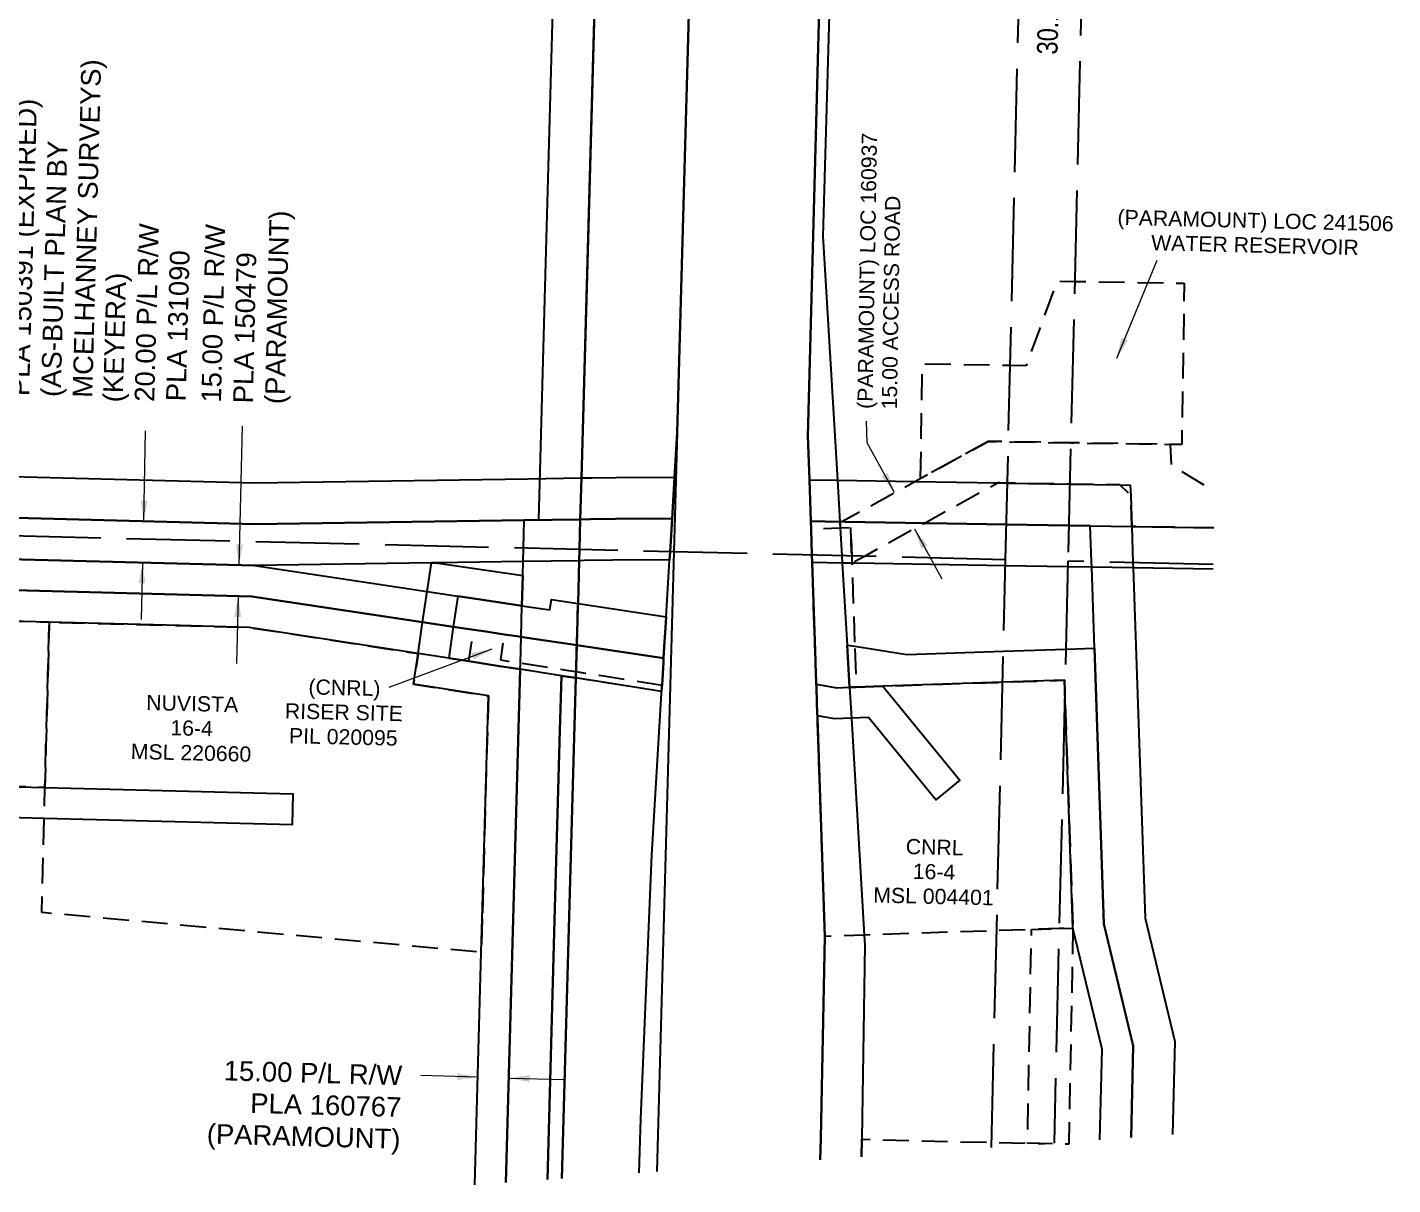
# Model space of a CAD drawing. Extents: x 380192 to 391966, y 6058532 to 6064394.
# Drawn here: x 391232 to 391892, y 6061371 to 6061930 of the extents above; entities that cross this region are included whole.
import ezdxf
from ezdxf.enums import TextEntityAlignment as Align

# ---------------------------------------------------------------- set-up
doc = ezdxf.new("R2010")
doc.units = 0
doc.header["$LTSCALE"] = 5
for name, pattern in [('foc-ACCESSROAD', [3.75, 2.5, -1.25]), ('foc-FLOWLINE', [3.75, 2.5, -1.25]), ('foc-UNSURVEYED', [12.5, 10, -2.5])]:
    doc.linetypes.add(name, pattern=pattern)
for name, color, linetype in [('C-AR', 13, 'foc-ACCESSROAD'), ('C-RW', 13, 'Continuous'), ('C-WS', 13, 'foc-ACCESSROAD'), ('F-AR', 190, 'foc-ACCESSROAD'), ('F-EZE', 190, 'foc-FLOWLINE'), ('F-RW', 190, 'Continuous'), ('F-WS', 190, 'foc-ACCESSROAD'), ('L-TITLEDB', 4, 'Continuous'), ('L-USEC', 7, 'foc-UNSURVEYED')]:
    doc.layers.add(name, color=color, linetype=linetype)
for name, color, linetype, lineweight in [('C-WS-T', 13, 'Continuous', 9), ('F-AR-T', 190, 'Continuous', 9), ('F-RW-T', 190, 'Continuous', 9), ('F-WS-T', 190, 'Continuous', 9)]:
    doc.layers.add(name, color=color, linetype=linetype, lineweight=lineweight)
doc.styles.add('80CG', font='ARIALN.TTF', dxfattribs={"height": 10})
doc.styles.add('80L', font='ARIALN.TTF', dxfattribs={"height": 10})
doc.styles.add('A60', font='arial.ttf', dxfattribs={"height": 7.35})
doc.styles.add('A80', font='arial.ttf', dxfattribs={"height": 9.5})
doc.dimstyles.new('Compass 5 000', dxfattribs={"dimscale": 5, "dimtxt": 9, "dimasz": 2, "dimexe": 0.2, "dimexo": 0.0625, "dimgap": 0.5, "dimtad": 0, "dimtih": 1, "dimtoh": 1, "dimzin": 0, "dimdsep": 46, "dimtxsty": '80CG', "dimcen": 0.1, "dimse1": 1, "dimse2": 1, "dimclrd": 256, "dimclrt": 256, "dimaunit": 1, "dimadec": 4, "dimazin": 0, "dimtfac": 0.06, "dimtofl": 0, "dimtmove": 0, "dimatfit": 1, "dimfxl": 0.2, "dimtolj": 1, "dimtzin": 0, "dimlwd": -1, "dimarcsym": 0})

msp = doc.modelspace()

# ---------------------------------------------------------------- linework, layer by layer
at = {"layer": 'C-AR', "flags": 128}
msp.add_lwpolyline([(390858.87, 6061874.49), (390907.96, 6061822.33), (390955.08, 6061772.26), (390968.79, 6061757.7), (391010.68, 6061713.2), (391052.56, 6061712.46), (391066.9, 6061697.22), (391087.84, 6061696.84), (391096.6, 6061687.53), (391102.54, 6061681.23), (391204.75, 6061643.8), (391242.59, 6061642.8), (391241.04, 6061582.86), (391240.52, 6061562.87), (391220.53, 6061563.39), (391221.57, 6061603.37), (391202.1, 6061623.87), (391200.96, 6061623.9), (391091.19, 6061664.06), (391059.04, 6061677.32), (391058.05, 6061677.34), (391057.39, 6061678.03), (391032.41, 6061689.07), (391023.7, 6061692.93), (391001.8, 6061693.31), (390967.78, 6061729.43), (390954.12, 6061743.91), (390940.41, 6061758.46), (390907.27, 6061793.69), (390844.92, 6061859.94), (390830.42, 6061872.83), (390816.06, 6061872.97), (390800.86, 6061873.13), (390815.73, 6061885.95), (390831.2, 6061899.31), (390846.11, 6061912.17), (390845.81, 6061886.2), (390858.87, 6061874.49)], close=True, dxfattribs=at)
at = {"layer": 'C-RW', "flags": 128}
msp.add_lwpolyline([(391220.53, 6061563.39), (391240.52, 6061562.87), (391360.43, 6061559.77), (391360.04, 6061544.78), (391240.13, 6061547.88), (391205.16, 6061548.79)], dxfattribs=at)
at = {"layer": 'C-WS', "flags": 128}
msp.add_lwpolyline([(391451.91, 6061499.57), (391451.46, 6061483.16), (391238.96, 6061502.4), (391240.13, 6061547.88), (391240.52, 6061562.87), (391241.04, 6061582.86), (391242.59, 6061642.8), (391305.6, 6061641.13), (391339.2, 6061640.24), (391420.88, 6061627.65), (391418.71, 6061612.81), (391454.88, 6061607.23), (391451.91, 6061499.57)], close=True, dxfattribs=at)
at = {"layer": 'F-AR', "flags": 128}
for points in [[(391696.39, 6061730.22), (391663.81, 6061712.34), (391664.67, 6061767.7), (391707.12, 6061767.04), (391715.01, 6061766.92), (391729.95, 6061807.68), (391738.27, 6061807.55), (391791.23, 6061806.73), (391790.03, 6061728.76), (391784.51, 6061728.76), (391736.4, 6061729.56), (391706.24, 6061730.06), (391696.39, 6061730.22)], [(391737.41, 6061494.84), (391735.46, 6061390.32), (391728.28, 6061390.49), (391715.47, 6061390.81), (391717.4, 6061494.18), (391730.77, 6061494.62), (391737.41, 6061494.84)]]:
    msp.add_lwpolyline(points, close=True, dxfattribs=at)
msp.add_lwpolyline([(391805.54, 6061688.42), (391765.86, 6061689.08), (391765.35, 6061704.1), (391760.18, 6061709.17), (391735.92, 6061709.57), (391705.76, 6061710.07), (391702.05, 6061710.14), (391701.36, 6061710.15), (391665.99, 6061690.73), (391636.65, 6061674.62), (391630.63, 6061671.32), (391630.51, 6061674.77), (391630.05, 6061688.57), (391624.95, 6061688.39), (391624.85, 6061690.02), (391624.77, 6061691.35), (391625.67, 6061691.4), (391661.04, 6061710.82), (391696.39, 6061730.22), (391706.24, 6061730.06), (391736.4, 6061729.56), (391784.51, 6061728.76), (391784.85, 6061718.8), (391805.87, 6061706.13)], dxfattribs=at)
at = {"layer": 'F-EZE', "linetype": 'Continuous', "flags": 128}
for points in [[(391527.75, 6061376.51), (391528.61, 6061402.69), (391533.87, 6061530.12), (391538.58, 6061608.43), (391538.61, 6061609.28), (391538.76, 6061611.44), (391538.82, 6061612.28), (391539.49, 6061623.47), (391539.6, 6061625.32), (391540.09, 6061633.49), (391540.21, 6061635.35), (391540.5, 6061640.25), (391540.81, 6061645.37), (391542.45, 6061672.72), (391542.7, 6061676.86), (391543.66, 6061692.7), (391544.86, 6061712.68), (391546.17, 6061734.45), (391566.87, 6062480.85), (391568.05, 6062513.93), (391587.17, 6063210.05)], [(391490.45, 6061373.82), (391497.14, 6061615.85), (391497.22, 6061617.81), (391497.25, 6061618.87), (391497.55, 6061629.89), (391497.6, 6061631.63), (391497.83, 6061639.96), (391497.88, 6061641.7), (391498.02, 6061646.65), (391498.11, 6061650.09), (391498.23, 6061651.76), (391498.73, 6061672.5), (391498.88, 6061677.91), (391499.29, 6061692.51), (391499.84, 6061712.52), (391521.17, 6062481.94), (391522.07, 6062514.29), (391523.46, 6062564.56), (391524.41, 6062598.72)]]:
    msp.add_lwpolyline(points, dxfattribs=at)
at = {"layer": 'F-RW', "flags": 128}
for points in [[(391539.34, 6062957.45), (391524.88, 6062435.26), (391519.88, 6062435.4), (391502.72, 6061816.23), (391499.84, 6061712.52), (391499.29, 6061692.51), (391498.88, 6061677.92), (391498.73, 6061672.5), (391498.23, 6061651.76), (391498.11, 6061650.09), (391497.6, 6061631.63), (391497.14, 6061615.85), (391490.15, 6061616.87), (391489.42, 6061590.36), (391486.89, 6061498.63), (391483.43, 6061373.32)], [(391463.39, 6061371.87), (391466.9, 6061499.17), (391470.24, 6061620.03), (391470.43, 6061623.02), (391470.67, 6061635.67), (391471.09, 6061650.77), (391471.49, 6061665.32), (391471.68, 6061672.1), (391471.85, 6061678.55), (391472.23, 6061692.1), (391479.27, 6061692.21), (391482.68, 6061816.75), (391501.18, 6062482.42), (391502.08, 6062514.85), (391504.26, 6062592.8), (391505.21, 6062626.96)], [(391218.05, 6061713.44), (391342.04, 6061710.16), (391473.91, 6061712.13), (391499.84, 6061712.52), (391504.83, 6061712.59), (391528.35, 6061712.94), (391544.86, 6061712.68), (391543.66, 6061692.7), (391528.34, 6061692.94), (391504.29, 6061692.58), (391499.29, 6061692.51), (391472.23, 6061692.11), (391341.92, 6061690.16), (391214.25, 6061693.54)], [(391765.51, 6061393.64), (391766.6, 6061437.96), (391752.36, 6061496.87), (391747.84, 6061630.23), (391746.51, 6061669.4), (391746.43, 6061672), (391745.84, 6061689.41), (391735.44, 6061689.58), (391705.28, 6061690.08), (391667.18, 6061690.71), (391665.99, 6061690.73), (391627.28, 6061691.37), (391625.67, 6061691.4), (391624.77, 6061691.37), (391610.71, 6061691.65), (391610.03, 6061711.66), (391623.58, 6061711.44), (391661.04, 6061710.81), (391701.36, 6061710.15), (391702.05, 6061710.14), (391705.76, 6061710.07), (391735.92, 6061709.57), (391760.18, 6061709.17), (391765.18, 6061709.09), (391765.35, 6061704.1), (391765.86, 6061689.08), (391766.45, 6061671.52), (391766.53, 6061669.07), (391772.28, 6061499.59), (391786.66, 6061440.1), (391785.55, 6061395.08)], [(391214.25, 6061693.54), (391341.92, 6061690.16), (391472.23, 6061692.1), (391499.29, 6061692.51), (391504.29, 6061692.58), (391528.34, 6061692.94), (391543.66, 6061692.7), (391542.7, 6061676.86), (391542.45, 6061672.72), (391528.34, 6061672.94), (391501.37, 6061672.54), (391498.73, 6061672.5), (391471.68, 6061672.1), (391429.51, 6061671.47), (391427.32, 6061671.53), (391341.81, 6061670.16), (391210.45, 6061673.64)], [(391805.18, 6061668.43), (391766.53, 6061669.07), (391746.51, 6061669.4), (391734.96, 6061669.59), (391704.8, 6061670.09), (391632.31, 6061671.29), (391630.63, 6061671.32), (391625.96, 6061671.4), (391611.38, 6061671.64), (391611.26, 6061675.23), (391610.83, 6061687.89), (391610.71, 6061691.65), (391624.77, 6061691.35), (391625.67, 6061691.4), (391627.28, 6061691.37), (391665.99, 6061690.73), (391667.18, 6061690.71), (391705.28, 6061690.08), (391735.44, 6061689.58), (391745.84, 6061689.41), (391765.86, 6061689.08), (391805.54, 6061688.42)], [(391210.45, 6061673.64), (391341.81, 6061670.16), (391425.28, 6061657.64), (391440.1, 6061655.42), (391450, 6061653.94), (391464.79, 6061651.72), (391471.09, 6061650.77), (391484.61, 6061648.74), (391485.36, 6061653.69), (391498.23, 6061651.76), (391540.81, 6061645.37), (391540.5, 6061640.25), (391540.21, 6061635.35), (391540.09, 6061633.49), (391539.6, 6061625.32), (391497.6, 6061631.63), (391495.47, 6061631.95), (391482.38, 6061633.91), (391472.5, 6061635.39), (391470.67, 6061635.67), (391467.56, 6061636.14), (391462.57, 6061636.88), (391453.57, 6061638.23), (391447.77, 6061639.1), (391437.93, 6061640.58), (391423.1, 6061642.81), (391340.49, 6061655.2), (391207.6, 6061658.72)], [(391448.36, 6061370.79), (391451.46, 6061483.16), (391451.91, 6061499.57), (391454.88, 6061607.23), (391418.71, 6061612.81), (391420.88, 6061627.65), (391423.1, 6061642.81), (391425.28, 6061657.64), (391427.32, 6061671.53), (391429.51, 6061671.47), (391471.49, 6061665.32), (391471.09, 6061650.77), (391464.79, 6061651.72), (391450, 6061653.94), (391440.1, 6061655.42), (391437.93, 6061640.58), (391435.7, 6061625.36), (391445.41, 6061623.86), (391460.23, 6061621.57), (391462.44, 6061621.23), (391470.24, 6061620.03), (391466.9, 6061499.17), (391463.39, 6061371.87)], [(391207.6, 6061658.72), (391340.49, 6061655.2), (391423.1, 6061642.81), (391437.93, 6061640.58), (391447.77, 6061639.1), (391453.57, 6061638.23), (391462.57, 6061636.88), (391467.56, 6061636.14), (391470.67, 6061635.67), (391472.5, 6061635.39), (391482.38, 6061633.91), (391495.47, 6061631.95), (391497.6, 6061631.63), (391539.6, 6061625.32), (391539.49, 6061623.47), (391538.82, 6061612.28), (391538.76, 6061611.44), (391538.76, 6061611.44), (391538.61, 6061609.28), (391497.14, 6061615.85), (391493.21, 6061616.42), (391490.15, 6061616.87), (391480, 6061618.53), (391479.5, 6061618.61), (391470.24, 6061620.03), (391462.44, 6061621.23), (391460.23, 6061621.57), (391445.41, 6061623.86), (391435.7, 6061625.36), (391420.88, 6061627.65), (391339.2, 6061640.24), (391305.6, 6061641.13), (391242.59, 6061642.8), (391204.75, 6061643.8)], [(391750.37, 6061392.54), (391751.56, 6061436.36), (391737.41, 6061494.84), (391733.52, 6061609.56), (391733.35, 6061614.73), (391703.45, 6061613.75), (391645.57, 6061611.85), (391632.64, 6061611.42), (391629.49, 6061611.31), (391628.29, 6061631.73), (391631.98, 6061631.16), (391657.11, 6061627.24), (391703.81, 6061628.78), (391734.01, 6061629.77), (391747.84, 6061630.23), (391752.36, 6061496.87), (391766.6, 6061437.96), (391765.51, 6061393.64)], [(391483.43, 6061373.32), (391486.89, 6061498.63), (391489.42, 6061590.36), (391490.15, 6061616.87), (391493.21, 6061616.42), (391497.14, 6061615.85), (391490.45, 6061373.82)]]:
    msp.add_lwpolyline(points, dxfattribs=at)
msp.add_lwpolyline([(391613.38, 6061612.83), (391623.34, 6061611.1), (391629.49, 6061611.31), (391632.64, 6061611.42), (391645.57, 6061611.85), (391682.72, 6061566.4), (391671.11, 6061556.91), (391638.62, 6061596.66), (391630.36, 6061596.35), (391622.35, 6061596.05), (391613.89, 6061597.53), (391613.86, 6061598.36), (391613.44, 6061610.81), (391613.41, 6061611.67), (391613.38, 6061612.83)], close=True, dxfattribs=at)
at = {"layer": 'F-WS', "flags": 128}
for points in [[(391632.01, 6061630.09), (391632.64, 6061611.42), (391645.57, 6061611.85), (391703.45, 6061613.75), (391733.35, 6061614.73), (391733.52, 6061609.56), (391737.41, 6061494.84), (391730.77, 6061494.62), (391717.4, 6061494.18), (391700.58, 6061493.62), (391636.52, 6061491.5), (391617.51, 6061490.85), (391613.93, 6061596.45), (391613.89, 6061597.53), (391613.86, 6061598.36), (391613.44, 6061610.81), (391613.41, 6061611.67), (391613.38, 6061612.83), (391613.35, 6061613.61), (391613.03, 6061623.02), (391613, 6061623.79), (391612.83, 6061628.87), (391611.38, 6061671.64), (391611.26, 6061675.23), (391610.83, 6061687.89), (391624.95, 6061688.39), (391630.05, 6061688.57), (391630.51, 6061674.77), (391630.63, 6061671.32), (391631.98, 6061631.16), (391632.01, 6061630.09)], [(391538.76, 6061611.44), (391538.61, 6061609.28), (391497.14, 6061615.85), (391493.21, 6061616.42), (391490.15, 6061616.87), (391480, 6061618.53), (391479.5, 6061618.61), (391470.24, 6061620.03), (391462.44, 6061621.23), (391460.23, 6061621.57), (391445.41, 6061623.86), (391447.77, 6061639.1), (391453.57, 6061638.23), (391462.57, 6061636.88), (391460.68, 6061624.53), (391464.58, 6061623.93), (391465.68, 6061623.76), (391470.55, 6061623.01), (391480.5, 6061621.46), (391493.65, 6061619.43), (391497.25, 6061618.87), (391501.61, 6061618.19), (391508.58, 6061617.11), (391538.82, 6061612.28), (391538.76, 6061611.44)]]:
    msp.add_lwpolyline(points, close=True, dxfattribs=at)
msp.add_lwpolyline([(391635.21, 6061384.25), (391635.39, 6061392.77), (391698.12, 6061391.23), (391715.47, 6061390.81), (391723.5, 6061390.61)], dxfattribs=at)
at = {"layer": 'L-TITLEDB', "flags": 128}
for points in [[(391612.62, 6064158.1), (391592.93, 6063419.56), (391568.05, 6062513.93), (391566.87, 6062480.85), (391546.17, 6061734.45), (391544.58, 6061676.82), (391536.28, 6061377.12)], [(391647.12, 6063208.4), (391628, 6062512.28), (391628.96, 6062468.03), (391618.54, 6062078.49), (391609.31, 6061732.76), (391610.03, 6061711.66), (391610.71, 6061691.65), (391610.83, 6061687.89), (391611.26, 6061675.23), (391611.38, 6061671.64), (391612.83, 6061628.87), (391613, 6061623.79), (391613.03, 6061623.02), (391613.35, 6061613.61), (391613.38, 6061612.83), (391613.41, 6061611.67), (391613.44, 6061610.81), (391613.86, 6061598.36), (391613.89, 6061597.53), (391613.93, 6061596.45), (391617.51, 6061490.85), (391615.51, 6061393.35), (391615.29, 6061382.81)], [(391615.29, 6061382.81), (391615.51, 6061393.35), (391617.51, 6061490.85), (391613.93, 6061596.45), (391613.89, 6061597.53), (391613.86, 6061598.36), (391613.44, 6061610.81), (391613.41, 6061611.67), (391613.38, 6061612.83), (391613.35, 6061613.61), (391613.03, 6061623.02), (391613, 6061623.79), (391612.83, 6061628.87), (391611.38, 6061671.64), (391611.26, 6061675.23), (391610.83, 6061687.89), (391610.71, 6061691.65), (391610.03, 6061711.66), (391609.31, 6061732.76), (391618.54, 6062078.49)], [(391623.6, 6062077.84), (391616.54, 6061829.47), (391623.58, 6061711.44), (391624.77, 6061691.35), (391624.85, 6061690.02), (391624.95, 6061688.39), (391625.76, 6061674.88), (391625.96, 6061671.4), (391628.29, 6061631.73), (391629.49, 6061611.31), (391630.36, 6061596.35), (391636.52, 6061491.5), (391636.8, 6061486.67), (391635.39, 6061392.77), (391635.21, 6061384.25)]]:
    msp.add_lwpolyline(points, dxfattribs=at)
at = {"layer": 'L-USEC'}
for p, q in [((391704.87, 6061673), (391724.13, 6062477.1)), ((391754.28, 6062476.38), (391735.03, 6061672.27)), ((391704.87, 6061673), (390904.82, 6061692.13)), ((391698.06, 6061388.78), (391704.87, 6061673)), ((391735.03, 6061672.27), (391728.29, 6061390.95)), ((391805.22, 6061670.6), (391735.03, 6061672.27))]:
    msp.add_line(p, q, dxfattribs=at)

# ---------------------------------------------------------------- texts
at = {"layer": 'C-WS-T', "style": 'A60'}
for s, p in [('NUVISTA', (391311.65, 6061599.78)), ('16-4', (391311.36, 6061587.88)), ('MSL 220660', (391311.07, 6061575.98))]:
    msp.add_text(s, height=7.35, rotation=358.62498, dxfattribs=at).set_placement(p, align=Align.CENTER)
at = {"layer": 'F-AR-T', "style": 'A60'}
for s, p in [('(PARAMOUNT) LOC 160937', (391640.56, 6061745.86)), ('15.00 ACCESS ROAD', (391652.32, 6061745.66))]:
    msp.add_text(s, height=7.35, rotation=89.05104, dxfattribs=at).set_placement(p)
for s, p in [('(PARAMOUNT) LOC 241506', (391825.63, 6061833.36)), ('WATER RESERVOIR', (391825.35, 6061821.47))]:
    msp.add_text(s, height=7.35, rotation=358.63022, dxfattribs=at).set_placement(p, align=Align.CENTER)
at = {"layer": 'F-RW-T', "style": 'A80'}
for s, rotation, p in [('MCELHANNEY SURVEYS)', 88.48333, (391258.65, 6061751.33)), ('PLA 150391 (EXPIRED)', 88.48342, (391228.13, 6061752.14)), ('(AS-BUILT PLAN BY', 88.48333, (391243.39, 6061751.74)), ('(PARAMOUNT)', 88.62309, (391351.62, 6061748.24)), ('15.00 P/L R/W', 88.62309, (391320.87, 6061748.98)), ('PLA 150479', 88.62309, (391336.25, 6061748.61))]:
    msp.add_text(s, height=9.5, rotation=rotation, dxfattribs=at).set_placement(p, align=Align.MIDDLE_LEFT)
for s, p in [('20.00 P/L R/W', (391293.34, 6061749.23)), ('PLA 131090', (391308.54, 6061749.46)), ('(KEYERA)', (391278.15, 6061749))]:
    msp.add_text(s, height=9.5, rotation=88.48333, dxfattribs=at).set_placement(p)
for s, p in [('15.00 P/L R/W', (391413.1, 6061418.89)), ('PLA 160767', (391412.68, 6061403.52)), ('(PARAMOUNT)', (391412.25, 6061388.14))]:
    msp.add_text(s, height=9.5, rotation=358.41982, dxfattribs=at).set_placement(p, align=Align.RIGHT)
at = {"layer": 'F-WS-T', "style": 'A60'}
for s, rotation, p in [('(CNRL)', 358.62467, (391385.24, 6061607.47)), ('RISER SITE', 358.62467, (391384.95, 6061595.57)), ('PIL 020095', 358.62467, (391384.67, 6061583.67)), ('CNRL', 358.63031, (391670.52, 6061530.35)), ('16-4', 358.63031, (391670.23, 6061518.45)), ('MSL 004401', 358.63031, (391669.95, 6061506.56))]:
    msp.add_text(s, height=7.35, rotation=rotation, dxfattribs=at).set_placement(p, align=Align.CENTER)

# ---------------------------------------------------------------- leaders
at = {"layer": 'F-AR-T'}
for points in [[(391758.64, 6061770.45), (391778.11, 6061817.9)], [(391651.21, 6061705.42), (391637.97, 6061729.52), (391637.69, 6061740.04)], [(391660.83, 6061687.9), (391674.06, 6061663.79)]]:
    msp.add_leader(points, dimstyle='Compass 5 000', override={"dimtxsty": '80CG'}, dxfattribs=at)
at = {"layer": 'F-RW-T'}
for points in [[(391288.29, 6061691.58), (391289.21, 6061735.25)], [(391334.37, 6061670.36), (391335.98, 6061737.56)], [(391287.76, 6061671.59), (391287.03, 6061644.1)], [(391333.97, 6061655.37), (391333.11, 6061622.88)], [(391449.79, 6061422.77), (391422.3, 6061423.53)], [(391464.78, 6061422.36), (391492.27, 6061421.6)]]:
    msp.add_leader(points, dimstyle='Compass 5 000', override={"dimtxsty": '80CG'}, dxfattribs=at)
at = {"layer": 'F-WS-T'}
msp.add_leader([(391456.62, 6061629.8), (391406.77, 6061611.26)], dimstyle='Compass 5 000', override={"dimtxsty": '80CG'}, dxfattribs=at)

# ---------------------------------------------------------------- next in the draw order: texts
at = {"layer": 'L-USEC', "insert": (391719.97, 6061917.15), "char_height": 9.9961, "attachment_point": 1, "rotation": 88.54573, "style": '80L', "bg_fill": 3, "box_fill_scale": 1.5, "bg_fill_color": 256, "bg_fill_transparency": 0}
msp.add_mtext_dynamic_manual_height_columns('\\pi0.28181;30.18 THEORETICAL GOVERNMENT ROAD ALLOAWANCE', width=315.7123, gutter_width=49.98, heights=[0], dxfattribs=at)

doc.saveas('drawing.dxf')
